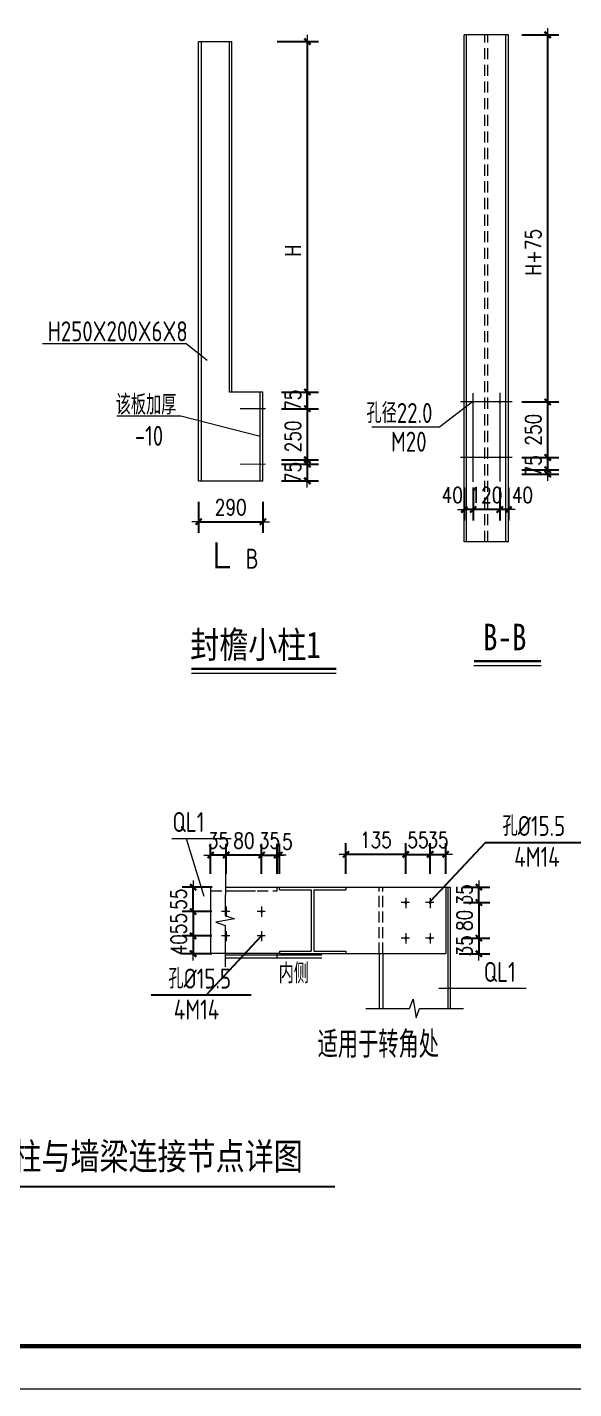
# Model space of a CAD drawing. Extents: x 69728788 to 150676229, y 15322671 to 43663798.
# Drawn here: x 75290581 to 75305369, y 19729393 to 19766204 of the extents above; entities that cross this region are included whole.
import ezdxf

# ---------------------------------------------------------------- set-up
doc = ezdxf.new("R2010")
doc.units = 0
doc.header["$LTSCALE"] = 1000
doc.header["$MEASUREMENT"] = 0
for name, pattern in [('DASH', [0.35, 0.25, -0.1]), ('DOTE', [2.42, 2, -0.2, 0.02, -0.2]), ('HIDDEN', [0.375, 0.25, -0.125])]:
    doc.linetypes.add(name, pattern=pattern)
doc.layers.get('0').update_dxf_attribs({"linetype": 'CONTINUOUS'})
doc.layers.get('DEFPOINTS').update_dxf_attribs({"linetype": 'CONTINUOUS'})
for name, color, linetype in [('AXIS', 3, 'CONTINUOUS'), ('DOTE', 251, 'DOTE'), ('PUB_DIM', 3, 'CONTINUOUS'), ('PUB_TEXT', 7, 'CONTINUOUS'), ('PUB_TITLE', 4, 'CONTINUOUS'), ('水平支撑', 4, 'CONTINUOUS')]:
    doc.layers.add(name, color=color, linetype=linetype)
doc.layers.add('次梁箍筋', color=1, linetype='CONTINUOUS', lineweight=40)
doc.styles.add('-宋体', font='')
doc.styles.add('-楷体_GB2312', font='', dxfattribs={"width": 0.8})
doc.styles.add('DIM_FONT', font='SIMPLEX.shx', dxfattribs={"width": 0.8})
doc.styles.add('TSSD_Rein', font='atssdeng.shx', dxfattribs={"width": 0.7, "bigfont": 'atssdchn.shx'})
doc.styles.get('-宋体').set_extended_font_data('SimSun')
doc.styles.get('-楷体_GB2312').set_extended_font_data('SimSun')
doc.dimstyles.new('DIMN0.1', dxfattribs={"dimtxt": 350, "dimasz": 1, "dimexe": 250, "dimexo": 300, "dimgap": 150, "dimtad": 1, "dimdec": 0, "dimlfac": 0.1, "dimzin": 0, "dimdsep": 46, "dimtxsty": 'DIM_FONT', "dimblk": '_DIMX', "dimcen": 0.09, "dimclrt": 7, "dimadec": 0, "dimazin": 0, "dimtfac": 1, "dimtdec": 0, "dimtix": 1, "dimtmove": 2, "dimatfit": 3, "dimldrblk": '_DIMX', "dimfxl": 1, "dimtolj": 1, "dimtzin": 0, "dimarcsym": 0})
doc.dimstyles.new('DIMN0.2', dxfattribs={"dimtxt": 350, "dimasz": 1, "dimexe": 250, "dimexo": 300, "dimgap": 150, "dimtad": 1, "dimdec": 0, "dimlfac": 0.2, "dimzin": 0, "dimdsep": 46, "dimtxsty": 'DIM_FONT', "dimblk": '_DIMX', "dimcen": 0.09, "dimclrt": 7, "dimadec": 0, "dimazin": 0, "dimtfac": 1, "dimtdec": 0, "dimtix": 1, "dimtmove": 2, "dimatfit": 3, "dimldrblk": '_DIMX', "dimfxl": 1, "dimtolj": 1, "dimtzin": 0, "dimarcsym": 0})

# ---------------------------------------------------------------- blocks, each defined once
blk = doc.blocks.new('_DIMX')
blk.add_line((-150, 0), (150, 0))
at = {"const_width": 50}
blk.add_lwpolyline([(-70, -70), (70, 70)], dxfattribs=at)
blk = doc.blocks.new('*D1621')
at = {"layer": 'AXIS', "color": 0, "lineweight": -2}
for p, q in [((76386572, 21123866), (76386572, 21123118)), ((76386772, 21123866), (76386772, 21123118)), ((76386571, 21123368), (76386570, 21123368)), ((76386772, 21123368), (76386572, 21123368)), ((76386773, 21123368), (76386774, 21123368))]:
    blk.add_line(p, q, dxfattribs=at)
at = {"layer": 'DEFPOINTS', "color": 0}
for p in [(76386572, 21124166), (76386772, 21124166), (76386572, 21123368)]:
    blk.add_point(p, dxfattribs=at)
at = {"layer": 'AXIS', "color": 0, "lineweight": -2}
blk.add_blockref('_DIMX', (76386572, 21123368), dxfattribs=at)
at = {"layer": 'AXIS', "color": 0, "lineweight": -2, "rotation": 180}
blk.add_blockref('_DIMX', (76386772, 21123368), dxfattribs=at)
at = {"layer": 'AXIS', "color": 7, "insert": (76386302, 21123693), "char_height": 350, "attachment_point": 5, "style": 'DIM_FONT'}
blk.add_mtext('\\A1;40', dxfattribs=at)
blk = doc.blocks.new('*D1622')
at = {"layer": 'AXIS', "color": 0, "lineweight": -2}
for p, q in [((76386772, 21123866), (76386772, 21123118)), ((76387372, 21123866), (76387372, 21123118)), ((76386771, 21123368), (76386770, 21123368)), ((76387372, 21123368), (76386772, 21123368)), ((76387373, 21123368), (76387374, 21123368))]:
    blk.add_line(p, q, dxfattribs=at)
at = {"layer": 'DEFPOINTS', "color": 0}
for p in [(76386772, 21124166), (76387372, 21124166), (76386772, 21123368)]:
    blk.add_point(p, dxfattribs=at)
at = {"layer": 'AXIS', "color": 0, "lineweight": -2}
blk.add_blockref('_DIMX', (76386772, 21123368), dxfattribs=at)
at = {"layer": 'AXIS', "color": 0, "lineweight": -2, "rotation": 180}
blk.add_blockref('_DIMX', (76387372, 21123368), dxfattribs=at)
at = {"layer": 'AXIS', "color": 7, "insert": (76387072, 21123693), "char_height": 350, "attachment_point": 5, "style": 'DIM_FONT'}
blk.add_mtext('\\A1;120', dxfattribs=at)
blk = doc.blocks.new('*D1623')
at = {"layer": 'AXIS', "color": 0, "lineweight": -2}
for p, q in [((76387372, 21123866), (76387372, 21123118)), ((76387572, 21123866), (76387572, 21123118)), ((76387371, 21123368), (76387370, 21123368)), ((76387572, 21123368), (76387372, 21123368)), ((76387573, 21123368), (76387574, 21123368))]:
    blk.add_line(p, q, dxfattribs=at)
at = {"layer": 'DEFPOINTS', "color": 0}
for p in [(76387372, 21124166), (76387572, 21124166), (76387372, 21123368)]:
    blk.add_point(p, dxfattribs=at)
at = {"layer": 'AXIS', "color": 0, "lineweight": -2}
blk.add_blockref('_DIMX', (76387372, 21123368), dxfattribs=at)
at = {"layer": 'AXIS', "color": 0, "lineweight": -2, "rotation": 180}
blk.add_blockref('_DIMX', (76387572, 21123368), dxfattribs=at)
at = {"layer": 'AXIS', "color": 7, "insert": (76387884, 21123693), "char_height": 350, "attachment_point": 5, "style": 'DIM_FONT'}
blk.add_mtext('\\A1;40', dxfattribs=at)
blk = doc.blocks.new('*D1625')
at = {"layer": 'AXIS', "color": 0, "lineweight": -2}
for p, q in [((76387872, 21124541), (76388704, 21124541)), ((76388454, 21124542), (76388454, 21124543)), ((76388454, 21124166), (76388454, 21124541)), ((76387872, 21124166), (76388704, 21124166)), ((76388454, 21124165), (76388454, 21124164))]:
    blk.add_line(p, q, dxfattribs=at)
at = {"layer": 'DEFPOINTS', "color": 0}
for p in [(76387572, 21124541), (76388454, 21124541), (76387572, 21124166)]:
    blk.add_point(p, dxfattribs=at)
at = {"layer": 'AXIS', "color": 0, "lineweight": -2}
for p, rotation in [((76388454, 21124541), 270), ((76388454, 21124166), 90)]:
    blk.add_blockref('_DIMX', p, dxfattribs=dict(at, rotation=rotation))
at = {"layer": 'AXIS', "color": 7, "insert": (76388129, 21124353), "char_height": 350, "attachment_point": 5, "rotation": 90, "style": 'DIM_FONT'}
blk.add_mtext('\\A1;75', dxfattribs=at)
blk = doc.blocks.new('*D1626')
at = {"layer": 'AXIS', "color": 0, "lineweight": -2}
for p, q in [((76382453, 21124390), (76383284, 21124390)), ((76383034, 21124391), (76383034, 21124392)), ((76383034, 21124390), (76383034, 21124015)), ((76382453, 21124015), (76383284, 21124015)), ((76383034, 21124014), (76383034, 21124013))]:
    blk.add_line(p, q, dxfattribs=at)
at = {"layer": 'DEFPOINTS', "color": 0}
for p in [(76382153, 21124390), (76382153, 21124015), (76383034, 21124015)]:
    blk.add_point(p, dxfattribs=at)
at = {"layer": 'AXIS', "color": 0, "lineweight": -2}
for p, rotation in [((76383034, 21124390), 270), ((76383034, 21124015), 90)]:
    blk.add_blockref('_DIMX', p, dxfattribs=dict(at, rotation=rotation))
at = {"layer": 'AXIS', "color": 7, "insert": (76382709, 21124202), "char_height": 350, "attachment_point": 5, "rotation": 90, "style": 'DIM_FONT'}
blk.add_mtext('\\A1;75', dxfattribs=at)
blk = doc.blocks.new('*D1629')
at = {"layer": 'AXIS', "color": 0, "lineweight": -2}
for p, q in [((76382453, 21126015), (76383284, 21126015)), ((76383034, 21126016), (76383034, 21126017)), ((76383034, 21125640), (76383034, 21126015)), ((76382453, 21125640), (76383284, 21125640)), ((76383034, 21125639), (76383034, 21125638))]:
    blk.add_line(p, q, dxfattribs=at)
at = {"layer": 'DEFPOINTS', "color": 0}
for p in [(76382153, 21126015), (76383034, 21126015), (76382153, 21125640)]:
    blk.add_point(p, dxfattribs=at)
at = {"layer": 'AXIS', "color": 0, "lineweight": -2}
for p, rotation in [((76383034, 21126015), 270), ((76383034, 21125640), 90)]:
    blk.add_blockref('_DIMX', p, dxfattribs=dict(at, rotation=rotation))
at = {"layer": 'AXIS', "color": 7, "insert": (76382709, 21125827), "char_height": 350, "attachment_point": 5, "rotation": 90, "style": 'DIM_FONT'}
blk.add_mtext('\\A1;75', dxfattribs=at)
blk = doc.blocks.new('*D1632')
at = {"layer": 'AXIS', "color": 0, "lineweight": -2}
for p, q in [((76382353, 21115584), (76382352, 21115584)), ((76382354, 21115161), (76382354, 21115834)), ((76382354, 21115584), (76382404, 21115584)), ((76382404, 21115161), (76382404, 21115834)), ((76382405, 21115584), (76382406, 21115584))]:
    blk.add_line(p, q, dxfattribs=at)
at = {"layer": 'DEFPOINTS', "color": 0}
for p in [(76382404, 21115584), (76382354, 21114861), (76382404, 21114861)]:
    blk.add_point(p, dxfattribs=at)
at = {"layer": 'AXIS', "color": 0, "lineweight": -2}
blk.add_blockref('_DIMX', (76382354, 21115584), dxfattribs=at)
at = {"layer": 'AXIS', "color": 0, "lineweight": -2, "rotation": 180}
blk.add_blockref('_DIMX', (76382404, 21115584), dxfattribs=at)
at = {"layer": 'AXIS', "color": 7, "insert": (76382586, 21115884), "char_height": 350, "attachment_point": 5, "style": 'DIM_FONT'}
blk.add_mtext('\\A1;5', dxfattribs=at)
blk = doc.blocks.new('*D1633')
at = {"layer": 'AXIS', "color": 0, "lineweight": -2}
for p, q in [((76382003, 21115584), (76382002, 21115584)), ((76382004, 21115161), (76382004, 21115834)), ((76382004, 21115584), (76382354, 21115584)), ((76382354, 21115161), (76382354, 21115834)), ((76382355, 21115584), (76382356, 21115584))]:
    blk.add_line(p, q, dxfattribs=at)
at = {"layer": 'DEFPOINTS', "color": 0}
for p in [(76382354, 21115584), (76382004, 21114861), (76382354, 21114861)]:
    blk.add_point(p, dxfattribs=at)
at = {"layer": 'AXIS', "color": 0, "lineweight": -2}
blk.add_blockref('_DIMX', (76382004, 21115584), dxfattribs=at)
at = {"layer": 'AXIS', "color": 0, "lineweight": -2, "rotation": 180}
blk.add_blockref('_DIMX', (76382354, 21115584), dxfattribs=at)
at = {"layer": 'AXIS', "color": 7, "insert": (76382179, 21115909), "char_height": 350, "attachment_point": 5, "style": 'DIM_FONT'}
blk.add_mtext('\\A1;35', dxfattribs=at)
blk = doc.blocks.new('*D1634')
at = {"layer": 'AXIS', "color": 0, "lineweight": -2}
for p, q in [((76380853, 21115584), (76380852, 21115584)), ((76380854, 21115161), (76380854, 21115834)), ((76381204, 21115584), (76380854, 21115584)), ((76381204, 21115161), (76381204, 21115834)), ((76381205, 21115584), (76381206, 21115584))]:
    blk.add_line(p, q, dxfattribs=at)
at = {"layer": 'DEFPOINTS', "color": 0}
for p in [(76380854, 21115584), (76380854, 21114861), (76381204, 21114861)]:
    blk.add_point(p, dxfattribs=at)
at = {"layer": 'AXIS', "color": 0, "lineweight": -2}
blk.add_blockref('_DIMX', (76380854, 21115584), dxfattribs=at)
at = {"layer": 'AXIS', "color": 0, "lineweight": -2, "rotation": 180}
blk.add_blockref('_DIMX', (76381204, 21115584), dxfattribs=at)
at = {"layer": 'AXIS', "color": 7, "insert": (76381029, 21115909), "char_height": 350, "attachment_point": 5, "style": 'DIM_FONT'}
blk.add_mtext('\\A1;35', dxfattribs=at)
blk = doc.blocks.new('*D1635')
at = {"layer": 'AXIS', "color": 0, "lineweight": -2}
for p, q in [((76381204, 21115161), (76381204, 21115834)), ((76382003, 21115584), (76381205, 21115584)), ((76382004, 21115161), (76382004, 21115834))]:
    blk.add_line(p, q, dxfattribs=at)
at = {"layer": 'DEFPOINTS', "color": 0}
for p in [(76381204, 21115584), (76381204, 21114861), (76382004, 21114861)]:
    blk.add_point(p, dxfattribs=at)
at = {"layer": 'AXIS', "color": 0, "lineweight": -2, "rotation": 180}
blk.add_blockref('_DIMX', (76381204, 21115584), dxfattribs=at)
at = {"layer": 'AXIS', "color": 0, "lineweight": -2}
blk.add_blockref('_DIMX', (76382004, 21115584), dxfattribs=at)
at = {"layer": 'AXIS', "color": 7, "insert": (76381604, 21115909), "char_height": 350, "attachment_point": 5, "style": 'DIM_FONT'}
blk.add_mtext('\\A1;80', dxfattribs=at)
blk = doc.blocks.new('*D1636')
at = {"layer": 'AXIS', "color": 0, "lineweight": -2}
for p, q in [((76380884, 21113761), (76380209, 21113761)), ((76380459, 21113762), (76380459, 21113763)), ((76380459, 21113761), (76380459, 21113361)), ((76380884, 21113361), (76380209, 21113361)), ((76380459, 21113360), (76380459, 21113359))]:
    blk.add_line(p, q, dxfattribs=at)
at = {"layer": 'DEFPOINTS', "color": 0}
for p in [(76381184, 21113761), (76380459, 21113361), (76381184, 21113361)]:
    blk.add_point(p, dxfattribs=at)
at = {"layer": 'AXIS', "color": 0, "lineweight": -2}
for p, rotation in [((76380459, 21113761), 270), ((76380459, 21113361), 90)]:
    blk.add_blockref('_DIMX', p, dxfattribs=dict(at, rotation=rotation))
at = {"layer": 'AXIS', "color": 7, "insert": (76380134, 21113561), "char_height": 350, "attachment_point": 5, "rotation": 90, "style": 'DIM_FONT'}
blk.add_mtext('\\A1;40', dxfattribs=at)
blk = doc.blocks.new('*D1637')
at = {"layer": 'AXIS', "color": 0, "lineweight": -2}
for p, q in [((76380886, 21114861), (76380209, 21114861)), ((76380459, 21114862), (76380459, 21114863)), ((76380459, 21114311), (76380459, 21114861)), ((76380884, 21114311), (76380209, 21114311)), ((76380459, 21114310), (76380459, 21114309))]:
    blk.add_line(p, q, dxfattribs=at)
at = {"layer": 'DEFPOINTS', "color": 0}
for p in [(76380459, 21114861), (76381186, 21114861), (76381184, 21114311)]:
    blk.add_point(p, dxfattribs=at)
at = {"layer": 'AXIS', "color": 0, "lineweight": -2}
for p, rotation in [((76380459, 21114861), 270), ((76380459, 21114311), 90)]:
    blk.add_blockref('_DIMX', p, dxfattribs=dict(at, rotation=rotation))
at = {"layer": 'AXIS', "color": 7, "insert": (76380134, 21114586), "char_height": 350, "attachment_point": 5, "rotation": 90, "style": 'DIM_FONT'}
blk.add_mtext('\\A1;55', dxfattribs=at)
blk = doc.blocks.new('*D1638')
at = {"layer": 'AXIS', "color": 0, "lineweight": -2}
for p, q in [((76380884, 21114311), (76380209, 21114311)), ((76380459, 21114312), (76380459, 21114313)), ((76380459, 21114311), (76380459, 21113761)), ((76380884, 21113761), (76380209, 21113761)), ((76380459, 21113760), (76380459, 21113759))]:
    blk.add_line(p, q, dxfattribs=at)
at = {"layer": 'DEFPOINTS', "color": 0}
for p in [(76381184, 21114311), (76380459, 21113761), (76381184, 21113761)]:
    blk.add_point(p, dxfattribs=at)
at = {"layer": 'AXIS', "color": 0, "lineweight": -2}
for p, rotation in [((76380459, 21114311), 270), ((76380459, 21113761), 90)]:
    blk.add_blockref('_DIMX', p, dxfattribs=dict(at, rotation=rotation))
at = {"layer": 'AXIS', "color": 7, "insert": (76380134, 21114036), "char_height": 350, "attachment_point": 5, "rotation": 90, "style": 'DIM_FONT'}
blk.add_mtext('\\A1;55', dxfattribs=at)
blk = doc.blocks.new('*D1639')
at = {"layer": 'AXIS', "color": 0, "lineweight": -2}
for p, q in [((76385253, 21115599), (76385252, 21115599)), ((76385254, 21115161), (76385254, 21115849)), ((76385254, 21115599), (76385804, 21115599)), ((76385804, 21115161), (76385804, 21115849)), ((76385805, 21115599), (76385806, 21115599))]:
    blk.add_line(p, q, dxfattribs=at)
at = {"layer": 'DEFPOINTS', "color": 0}
for p in [(76385804, 21115599), (76385254, 21114861), (76385804, 21114861)]:
    blk.add_point(p, dxfattribs=at)
at = {"layer": 'AXIS', "color": 0, "lineweight": -2}
blk.add_blockref('_DIMX', (76385254, 21115599), dxfattribs=at)
at = {"layer": 'AXIS', "color": 0, "lineweight": -2, "rotation": 180}
blk.add_blockref('_DIMX', (76385804, 21115599), dxfattribs=at)
at = {"layer": 'AXIS', "color": 7, "insert": (76385529, 21115924), "char_height": 350, "attachment_point": 5, "style": 'DIM_FONT'}
blk.add_mtext('\\A1;55', dxfattribs=at)
blk = doc.blocks.new('*D1640')
at = {"layer": 'AXIS', "color": 0, "lineweight": -2}
for p, q in [((76383904, 21115161), (76383904, 21115849)), ((76385253, 21115599), (76383905, 21115599)), ((76385254, 21115161), (76385254, 21115849))]:
    blk.add_line(p, q, dxfattribs=at)
at = {"layer": 'DEFPOINTS', "color": 0}
for p in [(76383904, 21115599), (76383904, 21114861), (76385254, 21114861)]:
    blk.add_point(p, dxfattribs=at)
at = {"layer": 'AXIS', "color": 0, "lineweight": -2, "rotation": 180}
blk.add_blockref('_DIMX', (76383904, 21115599), dxfattribs=at)
at = {"layer": 'AXIS', "color": 0, "lineweight": -2}
blk.add_blockref('_DIMX', (76385254, 21115599), dxfattribs=at)
at = {"layer": 'AXIS', "color": 7, "insert": (76384579, 21115924), "char_height": 350, "attachment_point": 5, "style": 'DIM_FONT'}
blk.add_mtext('\\A1;135', dxfattribs=at)
blk = doc.blocks.new('*D1641')
at = {"layer": 'AXIS', "color": 0, "lineweight": -2}
for p, q in [((76385803, 21115599), (76385802, 21115599)), ((76385804, 21115161), (76385804, 21115849)), ((76385804, 21115599), (76386154, 21115599)), ((76386154, 21115161), (76386154, 21115849)), ((76386155, 21115599), (76386156, 21115599))]:
    blk.add_line(p, q, dxfattribs=at)
at = {"layer": 'DEFPOINTS', "color": 0}
for p in [(76386154, 21115599), (76385804, 21114861), (76386154, 21114861)]:
    blk.add_point(p, dxfattribs=at)
at = {"layer": 'AXIS', "color": 0, "lineweight": -2}
blk.add_blockref('_DIMX', (76385804, 21115599), dxfattribs=at)
at = {"layer": 'AXIS', "color": 0, "lineweight": -2, "rotation": 180}
blk.add_blockref('_DIMX', (76386154, 21115599), dxfattribs=at)
at = {"layer": 'AXIS', "color": 7, "insert": (76385979, 21115924), "char_height": 350, "attachment_point": 5, "style": 'DIM_FONT'}
blk.add_mtext('\\A1;35', dxfattribs=at)
blk = doc.blocks.new('*D1642')
at = {"layer": 'AXIS', "color": 0, "lineweight": -2}
for p, q in [((76386554, 21114511), (76387152, 21114511)), ((76386902, 21114510), (76386902, 21113712)), ((76386554, 21113711), (76387152, 21113711))]:
    blk.add_line(p, q, dxfattribs=at)
at = {"layer": 'DEFPOINTS', "color": 0}
for p in [(76386254, 21114511), (76386254, 21113711), (76386902, 21113711)]:
    blk.add_point(p, dxfattribs=at)
at = {"layer": 'AXIS', "color": 0, "lineweight": -2}
for p, rotation in [((76386902, 21114511), 90), ((76386902, 21113711), 270)]:
    blk.add_blockref('_DIMX', p, dxfattribs=dict(at, rotation=rotation))
at = {"layer": 'AXIS', "color": 7, "insert": (76386577, 21114111), "char_height": 350, "attachment_point": 5, "rotation": 90, "style": 'DIM_FONT'}
blk.add_mtext('\\A1;80', dxfattribs=at)
blk = doc.blocks.new('*D1643')
at = {"layer": 'AXIS', "color": 0, "lineweight": -2}
for p, q in [((76386554, 21114861), (76387152, 21114861)), ((76386902, 21114862), (76386902, 21114863)), ((76386902, 21114511), (76386902, 21114861)), ((76386554, 21114511), (76387152, 21114511)), ((76386902, 21114510), (76386902, 21114509))]:
    blk.add_line(p, q, dxfattribs=at)
at = {"layer": 'DEFPOINTS', "color": 0}
for p in [(76386254, 21114861), (76386902, 21114861), (76386254, 21114511)]:
    blk.add_point(p, dxfattribs=at)
at = {"layer": 'AXIS', "color": 0, "lineweight": -2}
for p, rotation in [((76386902, 21114861), 270), ((76386902, 21114511), 90)]:
    blk.add_blockref('_DIMX', p, dxfattribs=dict(at, rotation=rotation))
at = {"layer": 'AXIS', "color": 7, "insert": (76386577, 21114686), "char_height": 350, "attachment_point": 5, "rotation": 90, "style": 'DIM_FONT'}
blk.add_mtext('\\A1;35', dxfattribs=at)
blk = doc.blocks.new('*D1644')
at = {"layer": 'AXIS', "color": 0, "lineweight": -2}
for p, q in [((76386554, 21113711), (76387152, 21113711)), ((76386902, 21113712), (76386902, 21113713)), ((76386902, 21113711), (76386902, 21113361)), ((76386454, 21113361), (76387152, 21113361)), ((76386902, 21113360), (76386902, 21113359))]:
    blk.add_line(p, q, dxfattribs=at)
at = {"layer": 'DEFPOINTS', "color": 0}
for p in [(76386254, 21113711), (76386154, 21113361), (76386902, 21113361)]:
    blk.add_point(p, dxfattribs=at)
at = {"layer": 'AXIS', "color": 0, "lineweight": -2}
for p, rotation in [((76386902, 21113711), 270), ((76386902, 21113361), 90)]:
    blk.add_blockref('_DIMX', p, dxfattribs=dict(at, rotation=rotation))
at = {"layer": 'AXIS', "color": 7, "insert": (76386577, 21113536), "char_height": 350, "attachment_point": 5, "rotation": 90, "style": 'DIM_FONT'}
blk.add_mtext('\\A1;35', dxfattribs=at)
blk = doc.blocks.new('11')
at = {"color": 7}
for p, q in [((76387052.2, 21115868.6, -220000), (76385803.7, 21114538.9, -220000)), ((76387052.2, 21115868.6, -220000), (76389304.7, 21115868.6, -220000)), ((76380755.2, 21112429.5, -220000), (76382003.7, 21113759.3, -220000)), ((76381765.9, 21112429.5, -220000), (76379513.4, 21112429.5, -220000))]:
    blk.add_line(p, q, dxfattribs=at)
at = {"layer": 'AXIS', "linetype": 'HIDDEN'}
for p, q in [((76387038.3, 21122638.3), (76387038.3, 21134063.2)), ((76387105.3, 21122638.3), (76387105.3, 21134063.2))]:
    blk.add_line(p, q, dxfattribs=at)
at = {"layer": 'AXIS'}
for p, q in [((76380853.7, 21114861.3, -220000), (76380853.7, 21113361.3, -220000)), ((76381185.9, 21114861.3, -220000), (76383414.4, 21114861.3, -220000)), ((76381185.9, 21114777.7, -220000), (76381864.4, 21114777.7, -220000)), ((76383903.7, 21114861.3, -220000), (76386153.7, 21114861.3, -220000)), ((76386153.7, 21114861.3, -220000), (76386153.7, 21113361.3, -220000)), ((76386153.7, 21114861.3, -220000), (76386253.7, 21114861.3, -220000)), ((76386205.7, 21114861.3, -220000), (76386205.7, 21112123.7, -220000)), ((76386253.7, 21114861.3, -220000), (76386253.7, 21112123.7, -220000)), ((76382403.7, 21113361.3, -220000), (76380853.7, 21113361.3, -220000)), ((76383364.4, 21113261.3, -220000), (76381180.3, 21113261.3, -220000)), ((76383364.4, 21113325.4, -220000), (76381180.6, 21113325.4, -220000)), ((76383903.7, 21113361.3, -220000), (76386153.7, 21113361.3, -220000)), ((76384653.7, 21113361.3, -220000), (76384653.7, 21112123.7, -220000)), ((76384739.4, 21113361.3, -220000), (76384739.4, 21112123.7, -220000))]:
    blk.add_line(p, q, dxfattribs=at)
at = {"layer": 'AXIS', "linetype": 'DASH'}
for p, q in [((76380853.7, 21114777.7, -220000), (76382353.7, 21114777.7, -220000)), ((76382353.7, 21114777.7, -220000), (76382353.7, 21114861.3, -220000)), ((76384653.7, 21113361.3, -220000), (76384653.7, 21114861.3, -220000)), ((76384739.4, 21113361.3, -220000), (76384739.4, 21114861.3, -220000)), ((76382353.7, 21113261.3, -220000), (76382353.7, 21113361.3, -220000))]:
    blk.add_line(p, q, dxfattribs=at)
at = {"layer": 'AXIS', "const_width": 25}
for points in [[(76382097.4, 21125639.6), (76381513.7, 21125639.6)], [(76382097.4, 21124389.6), (76381514.1, 21124389.6)]]:
    blk.add_lwpolyline(points, dxfattribs=at)
at = {"layer": 'AXIS', "color": 7, "linetype": 'Continuous', "const_width": 46.7}
for points in [[(76386790.1, 21119952.2), (76388304.5, 21119952.2)], [(76380418.8, 21119779.4), (76383687.2, 21119779.4)]]:
    blk.add_lwpolyline(points, dxfattribs=at)
at = {"layer": 'AXIS', "color": 7, "linetype": 'Continuous'}
for points in [[(76380418.8, 21119679.4), (76383687.2, 21119679.4)], [(76386790.1, 21119852.2), (76388304.5, 21119852.2)]]:
    blk.add_lwpolyline(points, dxfattribs=at)
at = {"layer": 'DOTE'}
for p, q in [((76387654.3, 21125790.9), (76386489.4, 21125790.9)), ((76386771.8, 21123988.3), (76386771.8, 21125999.9)), ((76387371.8, 21125999.9), (76387371.8, 21123988.3)), ((76387654.3, 21124540.9), (76386489.4, 21124540.9))]:
    blk.add_line(p, q, dxfattribs=at)
at = {"layer": 'PUB_DIM'}
for p, q in [((76379981.3, 21115955.8, -220000), (76381314.3, 21115955.8, -220000)), ((76380303.5, 21115955.8, -220000), (76380697.3, 21114657.9, -220000)), ((76387968.8, 21112578.4, -220000), (76385999.6, 21112578.4, -220000))]:
    blk.add_line(p, q, dxfattribs=at)
at = {"layer": 'PUB_DIM', "const_width": 50}
blk.add_lwpolyline([(76381288.8, 21122070.6), (76380988.4, 21122070.6), (76380988.4, 21122631.7)], dxfattribs=at)
at = {"layer": 'PUB_DIM'}
for points in [[(76381187, 21115161.3), (76381183.7, 21114223.8), (76381393.4, 21114146.7), (76380973.1, 21114074.1), (76381182.9, 21113998.8), (76381179.6, 21113061.3)], [(76384353.7, 21112123.7), (76385341.2, 21112123.7), (76385417.6, 21112333.7), (76385491.7, 21111913.7), (76385566.2, 21112123.7), (76386553.7, 21112123.7)]]:
    blk.add_lwpolyline(points, dxfattribs=at)
at = {"layer": '水平支撑'}
for p, q in [((76387571.8, 21134063.2), (76386571.8, 21134063.2)), ((76386571.8, 21122638.3), (76386571.8, 21134063.2)), ((76387571.8, 21134063.2), (76386571.8, 21134063.2)), ((76386624.4, 21122638.3), (76386624.4, 21134063.2)), ((76387508.7, 21122638.3), (76387508.7, 21134063.2)), ((76387571.8, 21122638.3), (76387571.8, 21134063.2)), ((76380582.1, 21133911.8), (76381332.1, 21133911.8)), ((76380582.1, 21124014.6), (76380582.1, 21133911.8)), ((76380645.2, 21124014.6), (76380645.2, 21133911.8)), ((76381279.5, 21126014.6), (76381279.5, 21133911.8)), ((76381332.1, 21126014.6), (76381332.1, 21133911.8)), ((76380301.8, 21127104.8), (76377059.6, 21127104.8)), ((76380777.6, 21126726.2), (76380301.8, 21127104.8)), ((76382032.1, 21126014.6), (76381279.5, 21126014.6)), ((76381968.9, 21124014.6), (76381968.9, 21126014.6)), ((76382032.1, 21124014.6), (76382032.1, 21126014.6)), ((76386756.8, 21125792.1), (76386010.7, 21125226.2)), ((76380182.4, 21125471.4), (76378737.6, 21125471.4)), ((76381968.9, 21125014.6), (76380182.4, 21125471.4)), ((76386010.7, 21125226.2), (76384485.4, 21125226.2)), ((76380582.1, 21124014.6), (76382032.1, 21124014.6)), ((76387571.8, 21122638.3), (76386571.8, 21122638.3)), ((76382403.7, 21114861.3, -220000), (76383903.7, 21114861.3, -220000)), ((76382403.7, 21114801.3, -220000), (76382403.7, 21114861.3, -220000)), ((76382403.7, 21114801.3, -220000), (76383123.7, 21114801.3, -220000)), ((76383123.7, 21114801.3, -220000), (76383123.7, 21113421.3, -220000)), ((76383183.7, 21114801.3, -220000), (76383903.7, 21114801.3, -220000)), ((76383183.7, 21114801.3, -220000), (76383183.7, 21113421.3, -220000)), ((76383903.7, 21114861.3, -220000), (76383903.7, 21114801.3, -220000)), ((76381203.7, 21114421.8, -220000), (76381203.7, 21114190.1, -220000)), ((76382003.7, 21114421.8, -220000), (76382003.7, 21114190.1, -220000)), ((76385337, 21114511.3, -220000), (76385149.6, 21114511.3, -220000)), ((76385253.7, 21114621.8, -220000), (76385253.7, 21114390.1, -220000)), ((76385887, 21114511.3, -220000), (76385699.6, 21114511.3, -220000)), ((76385803.7, 21114621.8, -220000), (76385803.7, 21114390.1, -220000)), ((76381287, 21114311.3, -220000), (76381099.6, 21114311.3, -220000)), ((76382087, 21114311.3, -220000), (76381899.6, 21114311.3, -220000)), ((76381287, 21113761.3, -220000), (76381099.6, 21113761.3, -220000)), ((76381203.7, 21113871.8, -220000), (76381203.7, 21113640.1, -220000)), ((76382087, 21113761.3, -220000), (76381899.6, 21113761.3, -220000)), ((76382003.7, 21113871.8, -220000), (76382003.7, 21113640.1, -220000)), ((76385253.7, 21113821.8, -220000), (76385253.7, 21113590.1, -220000)), ((76385803.7, 21113821.8, -220000), (76385803.7, 21113590.1, -220000)), ((76385337, 21113711.3, -220000), (76385149.6, 21113711.3, -220000)), ((76385887, 21113711.3, -220000), (76385699.6, 21113711.3, -220000)), ((76382403.7, 21113421.3, -220000), (76382403.7, 21113361.3, -220000)), ((76382403.7, 21113421.3, -220000), (76383123.7, 21113421.3, -220000)), ((76382403.7, 21113361.3, -220000), (76383903.7, 21113361.3, -220000)), ((76383183.7, 21113421.3, -220000), (76383903.7, 21113421.3, -220000)), ((76383903.7, 21113421.3, -220000), (76383903.7, 21113361.3, -220000))]:
    blk.add_line(p, q, dxfattribs=at)
at = {"layer": '水平支撑', "const_width": 29.8}
for points in [[(76386786.9, 21125790.9, -1), (76386756.7, 21125790.9, -1)], [(76387386.9, 21125790.9, -1), (76387356.7, 21125790.9, -1)], [(76386786.9, 21124540.9, -1), (76386756.7, 21124540.9, -1)], [(76387386.9, 21124540.9, -1), (76387356.7, 21124540.9, -1)]]:
    blk.add_lwpolyline(points, format="xyb", close=True, dxfattribs=at)
at = {"layer": '水平支撑', "const_width": 39.8, "elevation": -220000}
for points in [[(76381203.7, 21114331.5, -1), (76381203.7, 21114291.2, -1)], [(76382003.7, 21114331.5, -1), (76382003.7, 21114291.2, -1)], [(76385253.7, 21114531.5, -1), (76385253.7, 21114491.2, -1)], [(76385803.7, 21114531.5, -1), (76385803.7, 21114491.2, -1)], [(76381203.7, 21113781.5, -1), (76381203.7, 21113741.2, -1)], [(76382003.7, 21113781.5, -1), (76382003.7, 21113741.2, -1)], [(76385253.7, 21113731.5, -1), (76385253.7, 21113691.2, -1)], [(76385803.7, 21113731.5, -1), (76385803.7, 21113691.2, -1)]]:
    blk.add_lwpolyline(points, format="xyb", close=True, dxfattribs=at)
at = {"layer": '水平支撑', "const_width": 50}
blk.add_lwpolyline([(76373572.2, 21108111), (76383659.5, 21108111)], dxfattribs=at)
at = {"layer": 'PUB_TEXT', "width": 0.8}
for s, height, style, p in [('H250X200X6X8', 450, 'TSSD_Rein', (76377178.4, 21127158.4)), ('该板加厚', 450, 'TSSD_Rein', (76378713.4, 21125505.4)), ('孔径22.0', 450, 'TSSD_Rein', (76384367, 21125317.8)), ('-10', 450, 'TSSD_Rein', (76379143.9, 21124803.2)), ('M20', 450, 'TSSD_Rein', (76384919, 21124670.9)), ('B', 450, 'TSSD_Rein', (76381643.7, 21122035.3)), ('B-B', 600, '-楷体_GB2312', (76386994.5, 21120194.3)), ('封檐小柱1', 600, '-楷体_GB2312', (76380393.3, 21120021.5)), ('QL1', 450, 'TSSD_Rein', (76379993.2, 21116102.8, -220000)), ('孔%%c15.5', 450, 'TSSD_Rein', (76387435.5, 21116014.6, -220000)), ('4M14', 450, 'TSSD_Rein', (76387700.3, 21115317.3, -220000)), ('内侧', 450, 'TSSD_Rein', (76382386.7, 21112694, -220000)), ('QL1', 450, 'TSSD_Rein', (76387012.7, 21112725.3, -220000)), ('孔%%c15.5', 450, 'TSSD_Rein', (76379901.7, 21112575.5, -220000)), ('4M14', 450, 'TSSD_Rein', (76380023.9, 21111878.2, -220000)), ('适用于转角处', 600, 'TSSD_Rein', (76383266.3, 21111015, -220000)), ('女儿墙小柱与墙梁连接节点详图', 600, '-宋体', (76373764.8, 21108495.8))]:
    blk.add_text(s, height=height, dxfattribs=dict(at, style=style)).set_placement(p)
at = {"layer": 'AXIS'}
for base, p1, p2, text in [((76383034.3, 21133911.8), (76382153.2, 21124486.9), (76382053.2, 21133911.8), 'H'), ((76388453.7, 21134063.2), (76387571.8, 21124263.3), (76387571.8, 21134063.2), 'H+75')]:
    blk.add_linear_dim(base=base, p1=p1, p2=p2, angle=90, text=text, dimstyle='DIMN0.2', dxfattribs=at).render()
for base, p1, p2, angle, dimstyle, picture, middle in [((76383034.3, 21126014.6), (76382153.2, 21125639.6), (76382153.2, 21126014.6), 90, 'DIMN0.2', '*D1629', (76382709.3, 21125827.1)), ((76383034.3, 21124014.6), (76382153.2, 21124389.6), (76382153.2, 21124014.6), 90, 'DIMN0.2', '*D1626', (76382709.3, 21124202.1)), ((76388453.7, 21124540.9), (76387571.8, 21124165.9), (76387571.8, 21124540.9), 90, 'DIMN0.2', '*D1625', (76388128.7, 21124353.4)), ((76386771.8, 21123368.2), (76387371.8, 21124165.9), (76386771.8, 21124165.9), 180, 'DIMN0.2', '*D1622', (76387071.8, 21123693.2)), ((76380459.4, 21114861.3, -220000), (76381184, 21114311.2, -220000), (76381185.9, 21114861.3, -220000), 90, 'DIMN0.1', '*D1637', (76380134.4, 21114586.2, -220000)), ((76386902.1, 21114861.3, -220000), (76386253.7, 21114511.3, -220000), (76386253.7, 21114861.3, -220000), 90, 'DIMN0.1', '*D1643', (76386577.1, 21114686.3, -220000)), ((76386902.1, 21113711.3, -220000), (76386253.7, 21114511.3, -220000), (76386253.7, 21113711.3, -220000), 90, 'DIMN0.1', '*D1642', (76386577.1, 21114111.3, -220000)), ((76380459.4, 21113761.2, -220000), (76381184, 21114311.2, -220000), (76381184, 21113761.2, -220000), 90, 'DIMN0.1', '*D1638', (76380134.4, 21114036.2, -220000)), ((76380459.4, 21113361.3, -220000), (76381184, 21113761.2, -220000), (76381184, 21113361.3, -220000), 90, 'DIMN0.1', '*D1636', (76380134.4, 21113561.2, -220000)), ((76386902.1, 21113361.3, -220000), (76386253.7, 21113711.3, -220000), (76386153.7, 21113361.3, -220000), 90, 'DIMN0.1', '*D1644', (76386577.1, 21113536.3, -220000))]:
    dim = blk.add_linear_dim(base=base, p1=p1, p2=p2, angle=angle, dimstyle=dimstyle, dxfattribs=at)
    dim.commit()
    dim.dimension.update_dxf_attribs({"geometry": picture, "text_midpoint": middle})
for base, p1, p2 in [((76383034.3, 21125639.6), (76382153.2, 21124389.6), (76382153.2, 21125639.6)), ((76388453.7, 21125790.9), (76387571.8, 21124540.9), (76387571.8, 21125790.9))]:
    blk.add_linear_dim(base=base, p1=p1, p2=p2, angle=90, dimstyle='DIMN0.2', dxfattribs=at).render()
for base, p1, p2, picture, middle in [((76386571.8, 21123368.2), (76386771.8, 21124165.9), (76386571.8, 21124165.9), '*D1621', (76386302.4, 21123693.2)), ((76387371.8, 21123368.2), (76387571.8, 21124165.9), (76387371.8, 21124165.9), '*D1623', (76387884.3, 21123693.2))]:
    dim = blk.add_linear_dim(base=base, p1=p1, p2=p2, angle=180, dimstyle='DIMN0.2', dxfattribs=at)
    dim.commit()
    dim.dimension.update_dxf_attribs({"geometry": picture, "text_midpoint": middle, "dimtype": 160})
blk.add_linear_dim(base=(76382032.1, 21123093.9), p1=(76380582.1, 21123837.5), p2=(76382032.1, 21123837.5), dimstyle='DIMN0.2', dxfattribs=at).render()
for base, p1, p2, picture, middle in [((76380853.7, 21115584.5, -220000), (76381203.7, 21114861.3, -220000), (76380853.7, 21114861.3, -220000), '*D1634', (76381028.7, 21115909.5, -220000)), ((76381203.7, 21115584.5, -220000), (76382003.7, 21114861.3, -220000), (76381203.7, 21114861.3, -220000), '*D1635', (76381603.7, 21115909.5, -220000)), ((76382353.7, 21115584.5, -220000), (76382003.7, 21114861.3, -220000), (76382353.7, 21114861.3, -220000), '*D1633', (76382178.7, 21115909.5, -220000)), ((76383903.7, 21115598.7, -220000), (76385253.7, 21114861.3, -220000), (76383903.7, 21114861.3, -220000), '*D1640', (76384578.7, 21115923.7, -220000)), ((76385803.7, 21115598.7, -220000), (76385253.7, 21114861.3, -220000), (76385803.7, 21114861.3, -220000), '*D1639', (76385528.7, 21115923.7, -220000)), ((76386153.7, 21115598.7, -220000), (76385803.7, 21114861.3, -220000), (76386153.7, 21114861.3, -220000), '*D1641', (76385978.7, 21115923.7, -220000))]:
    dim = blk.add_linear_dim(base=base, p1=p1, p2=p2, dimstyle='DIMN0.1', dxfattribs=at)
    dim.commit()
    dim.dimension.update_dxf_attribs({"geometry": picture, "text_midpoint": middle})
dim = blk.add_linear_dim(base=(76382403.7, 21115584.5, -220000), p1=(76382353.7, 21114861.3, -220000), p2=(76382403.7, 21114861.3, -220000), dimstyle='DIMN0.1', dxfattribs=at)
dim.commit()
dim.dimension.update_dxf_attribs({"geometry": '*D1632', "text_midpoint": (76382586.2, 21115884.5, -220000), "dimtype": 160})

msp = doc.modelspace()

# ---------------------------------------------------------------- linework, layer by layer
at = {"layer": 'PUB_TITLE'}
msp.add_lwpolyline([(75107584.3, 19729392.8), (75325164.3, 19729392.8), (75325164.3, 19797702.8), (75107584.3, 19797702.8)], close=True, dxfattribs=at)
at = {"layer": 'PUB_TITLE', "const_width": 115}
msp.add_lwpolyline([(75110459.3, 19730542.8), (75324014.3, 19730542.8), (75324014.3, 19796552.8), (75110459.3, 19796552.8)], close=True, dxfattribs=at)

# ---------------------------------------------------------------- block references
at = {"layer": '次梁箍筋', "xscale": 1.200000002980232, "yscale": 1.199999999254942, "zscale": 1.200000000011642}
msp.add_blockref('11', (-16361481.5, -5594877), dxfattribs=at)

doc.saveas('drawing.dxf')
